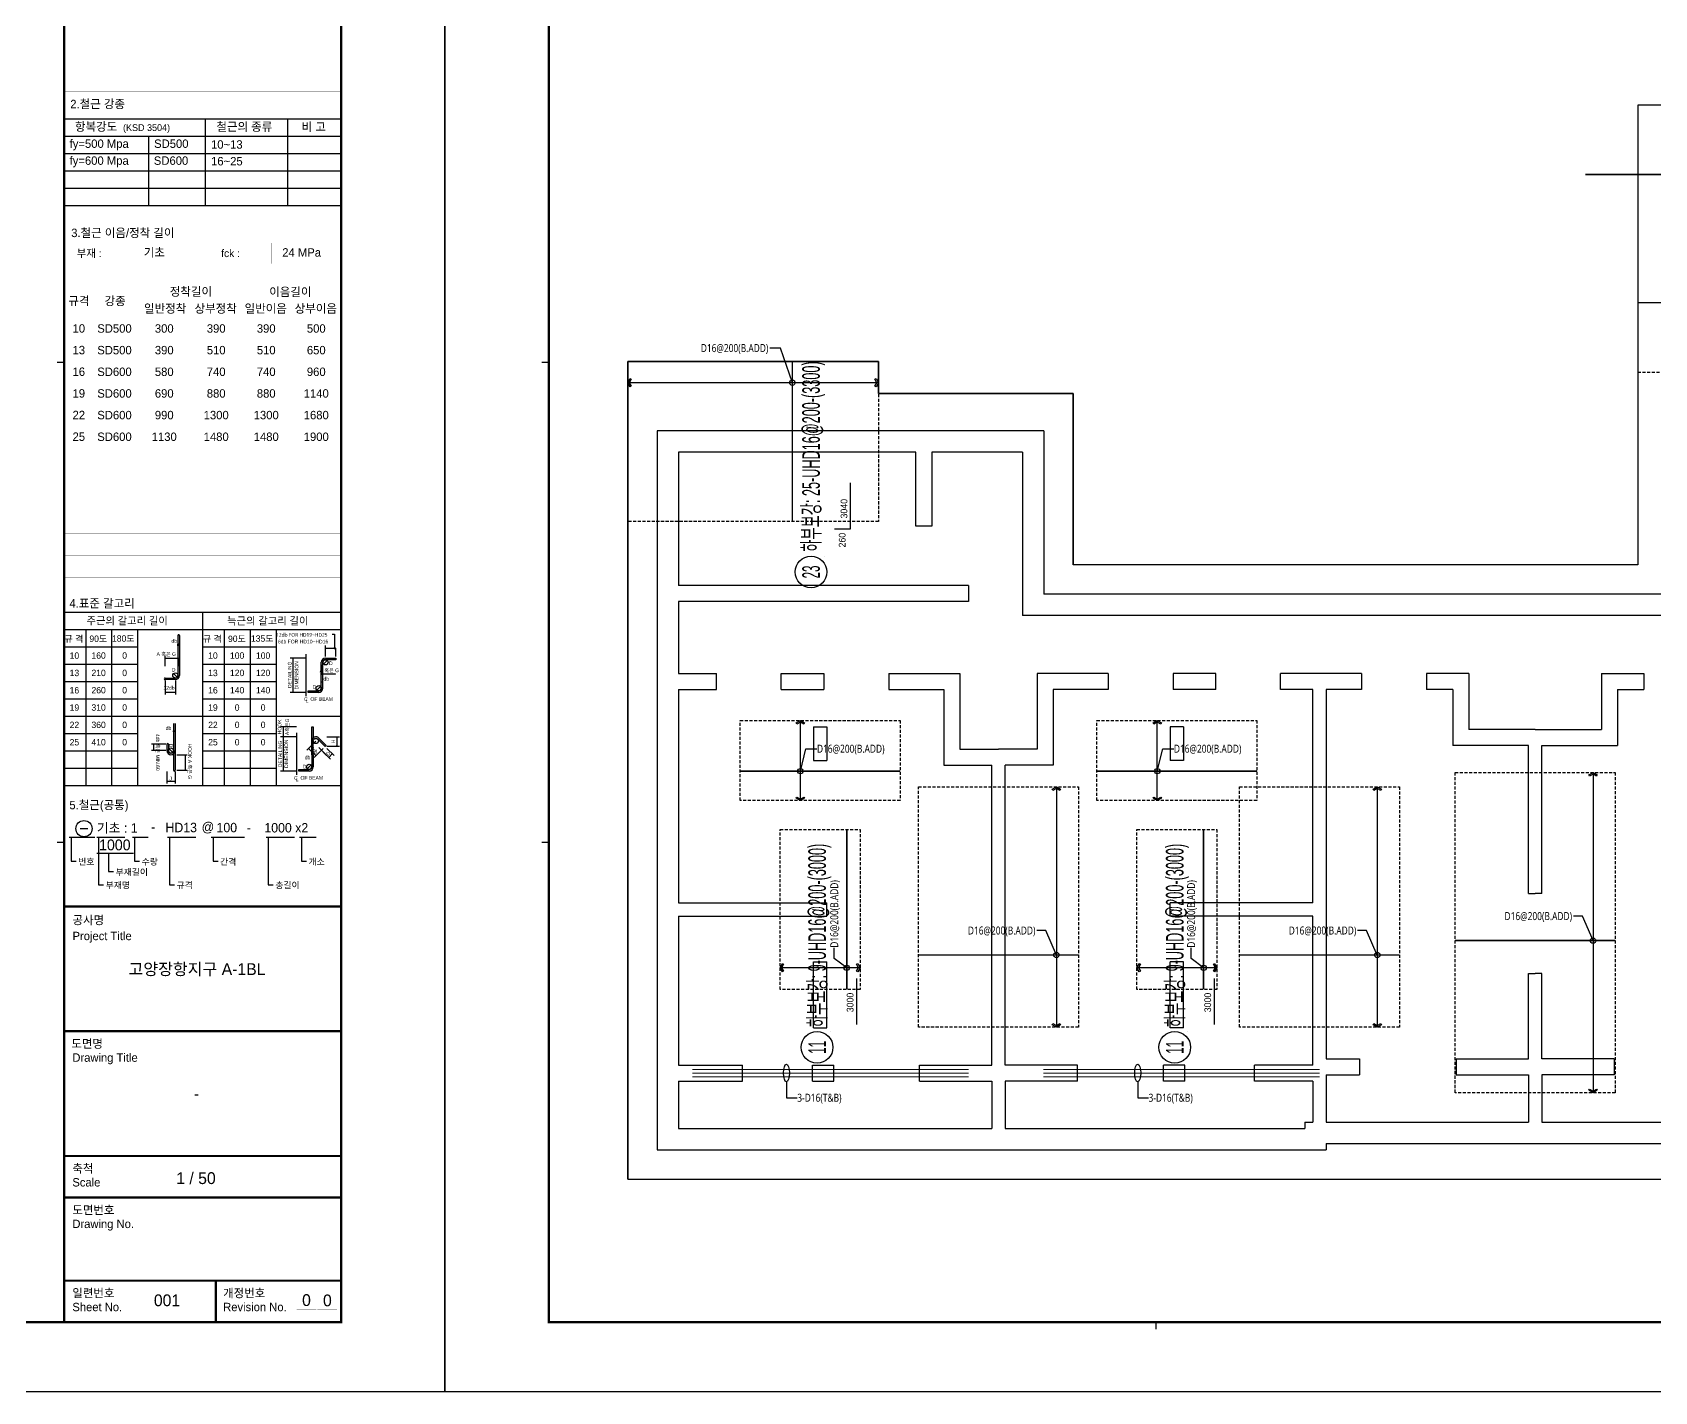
# Model space of a CAD drawing. Header units: millimetres. Extents: x 317501 to 814054, y -400799 to -14117.
# Drawn here: x 574487 to 604896, y -142411 to -116941 of the extents above; entities that cross this region are included whole.
import ezdxf
from ezdxf.enums import TextEntityAlignment as Align

# ---------------------------------------------------------------- set-up
doc = ezdxf.new("R2010")
doc.units = ezdxf.units.MM
doc.header["$LTSCALE"] = 38
for name, pattern in [('HID', [2.5, 2, -0.5]), ('HID2', [7.5, 6, -1.5]), ('XS-기초$0$HID', [2.3, 1.5, -0.8])]:
    doc.linetypes.add(name, pattern=pattern)
doc.layers.get('Defpoints').update_dxf_attribs({"color": 145})
for name, color, linetype in [('00', 7, 'Continuous'), ('BAR-B', 2, 'HID2'), ('BAR-T', 2, 'Continuous'), ('DIM', 7, 'Continuous'), ('LEADER', 7, 'Continuous'), ('RP_TAG', 7, 'Continuous'), ('T', 1, 'Continuous'), ('XS-기초$0$기초꺽임', 4, 'XS-기초$0$HID'), ('XS-기초$0$기초연단', 3, 'Continuous'), ('XS-기초$0$보강구간', 6, 'XS-기초$0$HID'), ('철근변경선', 1, 'HID')]:
    doc.layers.add(name, color=color, linetype=linetype)
doc.styles.add('ARIAL', font='malgun.ttf')
doc.styles.add('HYULL', font='Dotum.ttf')
doc.styles.add('RPWK1', font='Dotum.ttf', dxfattribs={"bigfont": 'whgtxt.shx'})
doc.styles.add('RPWK2', font='Dotum.ttf')
doc.styles.add('XRebarSheet', font='Hmkmrhd_0.ttf')
doc.styles.add('맑은고딕', font='malgun.ttf')
doc.dimstyles.new('NDIM', dxfattribs={"dimtxt": 3, "dimasz": 1.5, "dimexe": 2, "dimexo": 2, "dimgap": 1, "dimtad": 1, "dimdec": 0, "dimdsep": 46, "dimlunit": 6, "dimtxsty": 'ARIAL', "dimblk": 'DOT', "dimcen": 1, "dimclrd": 256, "dimclre": 7, "dimclrt": 3, "dimadec": 0, "dimazin": 0, "dimtfac": 1, "dimtdec": 0, "dimtix": 1, "dimtmove": 2, "dimatfit": 3, "dimldrblk": 'DOT', "dimfxl": 0, "dimtvp": 1, "dimtolj": 1, "dimlwd": -1, "dimlwe": -1, "dimarcsym": 0})

# ---------------------------------------------------------------- blocks, each defined once
blk = doc.blocks.new('_Dot')
at = {"color": 0, "linetype": 'ByBlock', "lineweight": -2}
blk.add_line((-0.5, 0), (-1, 0), dxfattribs=at)
at = {"color": 0, "linetype": 'ByBlock', "const_width": 0.5}
blk.add_lwpolyline([(-0.25, 0, 1), (0.25, 0, 1)], format="xyb", close=True, dxfattribs=at)
blk = doc.blocks.new('*D1316')
at = {"color": 7, "transparency": 16777216}
for p, q in [((80432, 20451), (80432, 20463)), ((80477, 20451), (80477, 20463))]:
    blk.add_line(p, q, dxfattribs=at)
at = {"transparency": 16777216}
blk.add_line((80433, 20461), (80475, 20461), dxfattribs=at)
at = {"layer": 'Defpoints', "color": 0, "transparency": 16777216}
for p in [(80432, 20449), (80477, 20461), (80477, 20449)]:
    blk.add_point(p, dxfattribs=at)
at = {"transparency": 16777216, "xscale": 1.5, "yscale": 1.5, "zscale": 1.5, "rotation": 180}
blk.add_blockref('_Dot', (80432, 20461), dxfattribs=at)
at = {"transparency": 16777216, "xscale": 1.5, "yscale": 1.5, "zscale": 1.5}
blk.add_blockref('_Dot', (80477, 20461), dxfattribs=at)
blk = doc.blocks.new('*D1317')
at = {"color": 7, "transparency": 16777216}
for p, q in [((76172, 19024), (76172, 19045)), ((76217, 19024), (76217, 19045))]:
    blk.add_line(p, q, dxfattribs=at)
at = {"transparency": 16777216}
blk.add_line((76215, 19043), (76174, 19043), dxfattribs=at)
at = {"layer": 'Defpoints', "color": 0, "transparency": 16777216}
for p in [(76172, 19043), (76172, 19022), (76217, 19022)]:
    blk.add_point(p, dxfattribs=at)
at = {"transparency": 16777216, "xscale": 1.5, "yscale": 1.5, "zscale": 1.5, "rotation": 180}
blk.add_blockref('_Dot', (76172, 19043), dxfattribs=at)
at = {"transparency": 16777216, "xscale": 1.5, "yscale": 1.5, "zscale": 1.5}
blk.add_blockref('_Dot', (76217, 19043), dxfattribs=at)
blk = doc.blocks.new('*D1318')
at = {"transparency": 16777216}
blk.add_line((80158, 18181), (80199, 18181), dxfattribs=at)
at = {"layer": 'Defpoints', "color": 0, "transparency": 16777216}
for p in [(80156, 18181), (80201, 18181), (80201, 18181)]:
    blk.add_point(p, dxfattribs=at)
at = {"transparency": 16777216, "xscale": 1.5, "yscale": 1.5, "zscale": 1.5, "rotation": 180}
blk.add_blockref('_Dot', (80156, 18181), dxfattribs=at)
at = {"transparency": 16777216, "xscale": 1.5, "yscale": 1.5, "zscale": 1.5}
blk.add_blockref('_Dot', (80201, 18181), dxfattribs=at)
blk = doc.blocks.new('szdhdte')
at = {"layer": 'DIM', "color": 5}
for p, q in [((-11685, 3060), (-18935, 3060)), ((-18935, 3060), (-18935, -10415)), ((-11685, 3060), (-11685, 0)), ((-14085, 2660), (-18535, 2660)), ((-18535, 2660), (-18535, 160)), ((-14085, 1270), (-14085, 2660)), ((-12085, 2660), (-13785, 2660)), ((-13785, 2660), (-13785, 1270)), ((-12085, 2660), (-12085, -400)), ((-13785, 1270), (-14085, 1270)), ((-13095, 160), (-18535, 160)), ((-13095, 160), (-13095, -140)), ((0, 0), (-11685, 0)), ((-13095, -140), (-18535, -140)), ((-18535, -140), (-18535, -1490)), ((400, -400), (-12085, -400)), ((-18535, -1490), (-17820, -1490)), ((-17820, -1790), (-17820, -1490)), ((-16610, -1790), (-16610, -1490)), ((-16610, -1490), (-15810, -1490)), ((-15810, -1490), (-15810, -1790)), ((-14590, -1490), (-14590, -1790)), ((-14590, -1490), (-13260, -1490)), ((-13260, -1490), (-13260, -2910)), ((-10480, -1490), (-11810, -1490)), ((-11810, -1490), (-11810, -2910)), ((-10480, -1490), (-10480, -1790)), ((-9260, -1490), (-9260, -1790)), ((-8460, -1490), (-9260, -1490)), ((-8460, -1790), (-8460, -1490)), ((-7250, -1790), (-7250, -1490)), ((-6495, -1490), (-7250, -1490)), ((-5730, -1490), (-6495, -1490)), ((-5730, -1490), (-5730, -1790)), ((-3720, -1490), (-4510, -1490)), ((-4510, -1490), (-4510, -1790)), ((-3720, -1490), (-3720, -2540)), ((-1230, -1490), (-440, -1490)), ((-1230, -1490), (-1230, -2540)), ((-440, -1490), (-440, -1790)), ((-18535, -1790), (-17820, -1790)), ((-18535, -1790), (-18535, -5785)), ((-16610, -1790), (-15810, -1790)), ((-14590, -1790), (-13560, -1790)), ((-13560, -1790), (-13560, -3210)), ((-10480, -1790), (-11510, -1790)), ((-11510, -1790), (-11510, -3210)), ((-8460, -1790), (-9260, -1790)), ((-6645, -1790), (-7250, -1790)), ((-6645, -5785), (-6645, -1790)), ((-6395, -1790), (-6395, -8710)), ((-5730, -1790), (-6395, -1790)), ((-4020, -1790), (-4510, -1790)), ((-4020, -1790), (-4020, -2840)), ((-930, -1790), (-440, -1790)), ((-930, -1790), (-930, -2840)), ((-16005, -2490), (-16005, -3120)), ((-16005, -2490), (-15755, -2490)), ((-15755, -2490), (-15755, -3120)), ((-9315, -2490), (-9315, -3120)), ((-9065, -2490), (-9315, -2490)), ((-9065, -2490), (-9065, -3120)), ((-2475, -2540), (-3720, -2540)), ((-2475, -2540), (-1230, -2540)), ((-13260, -2910), (-12535, -2910)), ((-11810, -2910), (-12535, -2910)), ((-2600, -2840), (-4020, -2840)), ((-2600, -5610), (-2600, -2840)), ((-2350, -5610), (-2350, -2840)), ((-2350, -2840), (-930, -2840)), ((-16005, -3120), (-15755, -3120)), ((-13560, -3210), (-12660, -3210)), ((-12660, -8830), (-12660, -3210)), ((-12410, -8830), (-12410, -3210)), ((-11510, -3210), (-12410, -3210)), ((-9065, -3120), (-9315, -3120)), ((-2600, -5610), (-2475, -5610)), ((-2350, -5610), (-2475, -5610)), ((-18535, -5785), (-15755, -5785)), ((-18535, -6035), (-15755, -6035)), ((-18535, -6035), (-18535, -8830)), ((-15755, -6035), (-15755, -5785)), ((-6645, -5785), (-9315, -5785)), ((-9315, -6035), (-9315, -5785)), ((-6645, -6035), (-9315, -6035)), ((-6645, -8830), (-6645, -6035)), ((-16005, -8130), (-16005, -6895)), ((-16005, -6895), (-15755, -6895)), ((-15755, -8130), (-15755, -6895)), ((-9315, -8130), (-9315, -6895)), ((-9065, -6895), (-9315, -6895)), ((-9065, -8130), (-9065, -6895)), ((-2600, -8710), (-2600, -7110)), ((-2600, -7110), (-2475, -7110)), ((-2350, -7110), (-2475, -7110)), ((-2350, -8710), (-2350, -7110)), ((-16005, -8130), (-15755, -8130)), ((-9065, -8130), (-9315, -8130)), ((-6395, -8710), (-5765, -8710)), ((-5765, -8710), (-5765, -9010)), ((-3955, -8710), (-2600, -8710)), ((-3955, -8710), (-3955, -9010)), ((-995, -8710), (-2350, -8710)), ((-995, -8710), (-995, -9010)), ((-18535, -8830), (-17335, -8830)), ((-17335, -9130), (-17335, -8830)), ((-16025, -8830), (-15625, -8830)), ((-16025, -9130), (-16025, -8830)), ((-15625, -9130), (-15625, -8830)), ((-14015, -8830), (-12660, -8830)), ((-14015, -9130), (-14015, -8830)), ((-11055, -8830), (-12410, -8830)), ((-11055, -9130), (-11055, -8830)), ((-9045, -8830), (-9445, -8830)), ((-9445, -9130), (-9445, -8830)), ((-9045, -9130), (-9045, -8830)), ((-7735, -9130), (-7735, -8830)), ((-6645, -8830), (-7735, -8830)), ((-6395, -9010), (-6395, -9895)), ((-6395, -9010), (-5765, -9010)), ((-3955, -9010), (-2600, -9010)), ((-2600, -9010), (-2600, -9895)), ((-995, -9010), (-2350, -9010)), ((-2350, -9010), (-2350, -9895)), ((-18535, -9130), (-17335, -9130)), ((-18535, -9130), (-18535, -10015)), ((-16025, -9130), (-15625, -9130)), ((-14015, -9130), (-12660, -9130)), ((-12660, -9130), (-12660, -10015)), ((-11055, -9130), (-12410, -9130)), ((-12410, -9130), (-12410, -10015)), ((-9045, -9130), (-9445, -9130)), ((-6645, -9130), (-7735, -9130)), ((-6645, -9130), (-6645, -9895)), ((-18535, -10015), (-12660, -10015)), ((-12410, -10015), (-6795, -10015)), ((-6795, -9895), (-6795, -10015)), ((-6795, -9895), (-6645, -9895)), ((-6395, -9895), (-2600, -9895)), ((-2350, -9895), (1420, -9895)), ((-6395, -10295), (-6395, -10415)), ((-6395, -10295), (5225, -10295)), ((-18935, -10415), (-6395, -10415))]:
    blk.add_line(p, q, dxfattribs=at)
at = {"layer": 'XS-기초$0$기초꺽임', "color": 8}
blk.add_lwpolyline([(3800, 9160), (-550, 9160), (-550, 7860), (9900, 7860), (9900, 2960), (7600, 2960), (7600, 5460), (-550, 5460), (-550, 4160), (1300, 4160), (1300, 3760), (2800, 3760), (2800, 4160), (6300, 4160), (6300, 1310), (11200, 1310), (11200, 7285), (11980, 7285), (11980, 10285), (10480, 10285), (10480, 9510), (5700, 9510), (5700, 9760), (3800, 9760)], close=True, dxfattribs=at)
at = {"layer": 'XS-기초$0$기초연단'}
for p, q in [((-550, 9160), (-550, 550)), ((3800, 9160), (-550, 9160)), ((-19485, -10965), (-19485, 4360)), ((-19485, 4360), (-14785, 4360)), ((-14785, 4360), (-14785, 3760)), ((-14785, 3760), (-11135, 3760)), ((-11135, 3760), (-11135, 550)), ((-550, 550), (-11135, 550)), ((-19485, -10965), (4725, -10965))]:
    blk.add_line(p, q, dxfattribs=at)
blk.add_lwpolyline([(4150, 20302), (4150, 17985), (3800, 17985), (3800, 9160), (-550, 9160), (-550, 7860), (9900, 7860), (9900, 2960), (7600, 2960), (7600, 5460), (-550, 5460), (-550, 550), (-11135, 550), (-11135, 3760), (-14785, 3760), (-14785, 4360), (-19485, 4360), (-19485, -10965), (4725, -10965)], dxfattribs=at)
at = {"layer": '철근변경선', "ltscale": 2, "const_width": 30}
blk.add_lwpolyline([(9900, -12612), (9900, 7860), (-1534, 7860)], dxfattribs=at)
blk = doc.blocks.new('*U1103', base_point=(589082.7049, -126754.251))
at = {"layer": 'RP_TAG', "color": 0, "linetype": 'Continuous', "ltscale": 100}
blk.add_circle((589082.705988, -127051.251), 297, dxfattribs=at)
at = {"layer": 'RP_TAG', "color": 0, "linetype": 'Continuous', "ltscale": 100, "style": 'RPWK1', "width": 0.55}
blk.add_text('하부보강: 25-UHD16@200-(3300)', height=330, rotation=90.0002104601, dxfattribs=at).set_placement((589082.70457, -126671.751), align=Align.MIDDLE_LEFT)
at = {"layer": 'RP_TAG', "color": 0, "linetype": 'Continuous', "ltscale": 100, "style": 'RPWK1', "oblique": 359.9999999961, "width": 0.5}
blk.add_text('23', height=330, rotation=90.0002104552, dxfattribs=at).set_placement((589082.705988, -127051.251), align=Align.MIDDLE_CENTER)
blk = doc.blocks.new('*U1126', base_point=(595900.848, -135662.8684))
at = {"layer": 'RP_TAG', "color": 0, "linetype": 'Continuous', "ltscale": 100}
blk.add_circle((595900.849088, -135959.8684), 297, dxfattribs=at)
at = {"layer": 'RP_TAG', "color": 0, "linetype": 'Continuous', "ltscale": 100, "style": 'RPWK1', "width": 0.55}
blk.add_text('하부보강: 9-UHD16@200-(3000)', height=330, rotation=90.0002104601, dxfattribs=at).set_placement((595900.84767, -135580.3684), align=Align.MIDDLE_LEFT)
at = {"layer": 'RP_TAG', "color": 0, "linetype": 'Continuous', "ltscale": 100, "style": 'RPWK1', "oblique": 359.9999999827, "width": 0.5}
blk.add_text('11', height=330, rotation=90.0002104419, dxfattribs=at).set_placement((595900.849088, -135959.8684), align=Align.MIDDLE_CENTER)
blk = doc.blocks.new('*U1127', base_point=(589196.7116, -135662.8684))
at = {"layer": 'RP_TAG', "color": 0, "linetype": 'Continuous', "ltscale": 100}
blk.add_circle((589196.712688, -135959.8684), 297, dxfattribs=at)
at = {"layer": 'RP_TAG', "color": 0, "linetype": 'Continuous', "ltscale": 100, "style": 'RPWK1', "width": 0.55}
blk.add_text('하부보강: 9-UHD16@200-(3000)', height=330, rotation=90.0002104601, dxfattribs=at).set_placement((589196.71127, -135580.3684), align=Align.MIDDLE_LEFT)
at = {"layer": 'RP_TAG', "color": 0, "linetype": 'Continuous', "ltscale": 100, "style": 'RPWK1', "oblique": 359.9999999827, "width": 0.5}
blk.add_text('11', height=330, rotation=90.0002104419, dxfattribs=at).set_placement((589196.712688, -135959.8684), align=Align.MIDDLE_CENTER)
blk = doc.blocks.new('dhs_sheet2e')
h = blk.add_hatch(color=256)
edge = h.paths.add_edge_path()
edge.add_line((76299, 21797), (76299, 20646.2))
edge.add_arc((76224.2, 20646.2), 74.7, -90, 0, ccw=False)
edge.add_line((76224.2, 20571.5), (75925.3, 20571.5))
edge.add_arc((75925.3, 20549.1), 22.4, 90, 270)
edge.add_line((75925.3, 20526.7), (76224.2, 20526.7))
edge.add_arc((76224.2, 20646.2), 119.6, 270, 360)
edge.add_line((76343.8, 20646.2), (76343.8, 21797))
edge.add_arc((76321.4, 21797), 22.4, 0, 180)
blk.add_hatch(color=256).paths.add_polyline_path([(80850.3, 21144.3), (80551.4, 21144.3, 0.4142136), (80431.9, 21024.7), (80431.9, 20621.2), (80431.9, 20277.5, -0.4142136), (80357.1, 20202.7), (80058.2, 20202.7), (80058.2, 20157.9), (80357.1, 20157.9, 0.4142136), (80476.7, 20277.5), (80476.7, 20621.2), (80476.7, 21024.7, -0.4142136), (80551.4, 21099.4), (80850.3, 21099.4)])
h = blk.add_hatch(color=256)
h.paths.add_polyline_path([(76216.8, 18481.2, -0.2277351), (76172, 18387.9), (76172, 17913.3, 1), (76216.8, 17913.3)])
h.paths.add_polyline_path([(76216.8, 19258.4, 1), (76172, 19258.4), (76172, 18481.2, -0.1833618), (76153.2, 18431.7, -0.6790836), (76150.1, 18423.9, -0.2067221), (76146.9, 18425.3, -0.6466922), (76022.6, 18481.2), (76022.6, 18660.6, 1), (75977.7, 18660.6), (75977.7, 18481.2, 1), (76216.8, 18481.2)])
h.paths.add_polyline_path([(76153.2, 18431.7, -0.0300135), (76146.9, 18425.3, 0.2067221), (76150.1, 18423.9, 0.6790836)], flags=17)
h = blk.add_hatch(color=256)
h.paths.add_polyline_path([(80200.9, 19160.1), (80156.1, 19160.1), (80156.1, 18756.6, -0.2277351), (80200.9, 18850)])
h.paths.add_polyline_path([(80156.1, 18756.6), (80156.1, 18353.1), (80156.1, 18009.4, -0.4142136), (80081.4, 17934.7), (79782.5, 17934.7), (79782.5, 17889.8), (80081.4, 17889.8, 0.4142136), (80200.9, 18009.4), (80200.9, 18353.1), (80200.9, 18756.6, -0.6681786), (80328.5, 18809.5), (80539.9, 18598.1), (80571.6, 18629.8), (80360.2, 18841.2, 0.6681786)])
at = {"color": 7}
for p, q in [((73013.1, 36694), (81003.6, 36694)), ((77085.8, 36694), (77085.8, 34197)), ((79453.7, 36694), (79453.7, 34197)), ((73013.1, 36194.6), (81003.6, 36194.6)), ((75452.6, 36194.6), (75452.6, 34197)), ((73013.1, 35695.2), (81003.6, 35695.2)), ((73013.1, 35195.8), (81003.6, 35195.8)), ((73013.1, 34696.4), (81003.6, 34696.4)), ((73013.1, 34197), (81003.6, 34197)), ((2996.4, 29664.7), (2796.7, 29664.7)), ((73013.1, 29664.7), (72813.3, 29664.7)), ((76343.8, 20916), (76343.8, 21141.7)), ((79996, 21144.3), (79533, 21144.3)), ((80551.4, 21191.6), (80551.4, 21507.4)), ((80850.3, 21191.6), (80850.3, 21435)), ((80431.9, 20947.5), (80431.9, 20685.3)), ((79996, 20157.9), (79533, 20157.9)), ((79720.2, 19160.1), (79257.5, 19160.1)), ((79720.2, 18876.2), (79257.5, 18876.2)), ((79720.2, 18876.2), (79257.5, 18876.2)), ((80273.9, 18754.9), (80011.4, 18492.3)), ((80591.1, 18876.2), (80958.3, 18876.2)), ((75953.1, 18660.6), (75532.2, 18660.6)), ((75953.1, 18481.2), (75532.2, 18481.2)), ((76270.6, 18361.7), (76562.3, 18361.7)), ((80485.3, 18543.5), (80222.7, 18281)), ((80488.8, 18437.8), (80698.5, 18228.1)), ((80591.1, 18607.2), (80958.3, 18607.2)), ((80594.5, 18543.5), (80804.2, 18333.8)), ((75977.7, 17876.9), (75977.7, 17530.5)), ((76216.8, 17876.9), (76216.8, 17530.5)), ((76270.6, 17913.3), (76562.3, 17913.3)), ((79720.2, 17885.5), (79257.5, 17885.5)), ((73477.6, 16230.5), (73697, 16230.5)), ((2996.4, 15831.2), (2796.7, 15831.2)), ((73013.1, 15831.2), (72813.3, 15831.2)), ((20500.6, 1997.6), (20500.6, 1797.9))]:
    blk.add_line(p, q, dxfattribs=at)
at = {"color": 7, "ltscale": 2}
for p, q in [((73013.1, 22471.6), (81003.6, 22471.6)), ((77008.3, 22471.6), (77008.3, 17477.6)), ((73013.1, 21972.2), (81003.6, 21972.2)), ((73637.3, 21972.2), (73637.3, 17477.6)), ((74386.4, 21972.2), (74386.4, 17477.6)), ((75135.6, 21972.2), (75135.6, 17477.6)), ((77632.6, 21972.2), (77632.6, 17477.6)), ((78381.7, 21972.2), (78381.7, 17477.6)), ((79130.8, 21972.2), (79130.8, 17477.6)), ((73013.1, 21472.8), (75135.6, 21472.8)), ((77008.3, 21472.8), (79130.8, 21472.8)), ((75135.6, 19475.2), (77008.3, 19475.2)), ((79130.8, 19475.2), (81003.6, 19475.2)), ((73013.1, 17477.6), (81003.6, 17477.6))]:
    blk.add_line(p, q, dxfattribs=at)
for p, q in [((76299, 21797), (76299, 20646.2)), ((76343.8, 21797), (76343.8, 20646.2)), ((80742.8, 21835.3), (80817.5, 21835.3)), ((80817.5, 21835.3), (80817.5, 21432.5)), ((79607.9, 21142.4), (79607.9, 20159.8)), ((80498.6, 20971.9), (80604.3, 21077.5)), ((80551.4, 21144.3), (80850.3, 21144.3)), ((80850.3, 21099.4), (80551.4, 21099.4)), ((80553.3, 21432.5), (80848.4, 21432.5)), ((80850.3, 21144.3), (80850.3, 21099.4)), ((76277.1, 20593.4), (76171.4, 20699.1)), ((80431.9, 20277.5), (80431.9, 21024.7)), ((80835.3, 20687.8), (80431.9, 20687.8)), ((80476.7, 20277.5), (80476.7, 21024.7)), ((75925.3, 20571.5), (76224.2, 20571.5)), ((76224.2, 20526.7), (75925.3, 20526.7)), ((80058.2, 20202.7), (80357.1, 20202.7)), ((80058.2, 20157.9), (80058.2, 20202.7)), ((80357.1, 20157.9), (80058.2, 20157.9)), ((80304.3, 20224.6), (80410, 20330.3)), ((76172, 19258.4), (76172, 18481.2)), ((76216.8, 19258.4), (76216.8, 18481.2)), ((79332.2, 19158.3), (79332.2, 18878.1)), ((79332.2, 18874.3), (79332.2, 17887.4)), ((80156.1, 18353.1), (80156.1, 18756.6)), ((80200.9, 18353.1), (80200.9, 18756.6)), ((80328.5, 18809.5), (80539.9, 18598.1)), ((80360.2, 18841.2), (80571.6, 18629.8)), ((80883.4, 18874.3), (80883.4, 18609.1)), ((75592.1, 18659.1), (75592.1, 18482.7)), ((75977.7, 18660.6), (75977.7, 18481.2)), ((76022.6, 18660.6), (76022.6, 18481.2)), ((76150.1, 18428.4), (76044.4, 18534.1)), ((76502.4, 18360.2), (76502.4, 17914.8)), ((80065.6, 18544), (80274.3, 18335.3)), ((80156.1, 18353.1), (80156.1, 18009.4)), ((80200.9, 18353.1), (80200.9, 18009.4)), ((80357.7, 18568.9), (80698.5, 18228.1)), ((80539.9, 18598.1), (80571.6, 18629.8)), ((80749.9, 18385.4), (80646.9, 18282.4)), ((79782.5, 17889.8), (79782.5, 17934.7)), ((79782.5, 17934.7), (80081.4, 17934.7)), ((80081.4, 17889.8), (79782.5, 17889.8)), ((80028.6, 17956.6), (80134.2, 18062.2)), ((76215.3, 17590.4), (75979.2, 17590.4))]:
    blk.add_line(p, q)
at = {"color": 1}
for p, q in [((76299, 21501), (76299, 21548.4)), ((76342.3, 21546.4), (76300.5, 21546.4)), ((76343.8, 21501), (76343.8, 21548.4)), ((75925.3, 20916), (75925.3, 21199.6)), ((75926.8, 21139.7), (76342.3, 21139.7)), ((75925.3, 20500.1), (75925.3, 20098.9)), ((76222.7, 20158.9), (75926.8, 20158.9)), ((76224.2, 20500.1), (76224.2, 20098.9))]:
    blk.add_line(p, q, dxfattribs=at)
at = {"linetype": 'Continuous'}
for p, q in [((79998.5, 20053.3), (79998.5, 21263.8)), ((79722.7, 17785.2), (79722.7, 18995.8))]:
    blk.add_line(p, q, dxfattribs=at)
at = {"color": 4}
for p, q in [((80156.1, 19160.1), (80200.9, 19160.1)), ((80156.1, 18756.6), (80156.1, 19160.1)), ((80200.9, 19160.1), (80200.9, 18850)), ((76172, 18387.9), (76172, 17913.3)), ((76216.8, 18481.2), (76216.8, 17913.3))]:
    blk.add_line(p, q, dxfattribs=at)
at = {"color": 1, "ltscale": 2}
for p, q in [((73160.8, 15979.6), (73897.2, 15979.6)), ((73217.3, 15979.6), (73217.3, 15288.3)), ((73955, 15979.6), (74769.1, 15979.6)), ((74011.5, 15979.6), (74011.5, 14611.4)), ((74992, 15979.6), (75438.1, 15979.6)), ((75048.5, 15979.6), (75048.5, 15288.3)), ((75998.4, 15979.6), (76812.5, 15979.6)), ((76054.9, 15979.6), (76054.9, 14611.4)), ((77253.2, 15979.6), (78222.3, 15979.6)), ((77309.7, 15979.6), (77309.7, 15288.3)), ((78846.9, 15979.6), (79661, 15979.6)), ((78903.4, 15979.6), (78903.4, 14611.4)), ((79804.8, 15979.6), (80281.2, 15979.6)), ((79861.3, 15979.6), (79861.3, 15288.3)), ((73955, 15525.5), (75020.4, 15525.5)), ((74296, 15525.5), (74296, 14991.1)), ((73217.3, 15288.3), (73361.3, 15288.3)), ((74296, 14991.1), (74440, 14991.1)), ((75048.5, 15288.3), (75192.5, 15288.3)), ((77309.7, 15288.3), (77453.7, 15288.3)), ((79861.3, 15288.3), (80005.3, 15288.3)), ((74011.5, 14611.4), (74155.5, 14611.4)), ((76054.9, 14611.4), (76198.9, 14611.4)), ((78903.4, 14611.4), (79047.4, 14611.4))]:
    blk.add_line(p, q, dxfattribs=at)
at = {"color": 30}
for p, q in [((73013.1, 6791.9), (81003.6, 6791.9)), ((73013.1, 5593.3), (81003.6, 5593.3)), ((73013.1, 3196.2), (81003.6, 3196.2))]:
    blk.add_line(p, q, dxfattribs=at)
at = {"color": 7}
blk.add_lwpolyline([(84000, 0), (84000, 59329.4), (0, 59329.4), (0, 0)], close=True, dxfattribs=at)
at = {"color": 30, "const_width": 64.9}
blk.add_lwpolyline([(81003.6, 57331.7), (2996.4, 57331.7), (2996.4, 1997.6), (81003.6, 1997.6)], close=True, dxfattribs=at)
at = {"color": 30}
for points, const_width in [([(73013.1, 1997.6), (73013.1, 57331.7)], 64.9), ([(73013.1, 37482.7), (81003.6, 37482.7)], 1.25), ([(73013.1, 13983.4), (81003.6, 13983.4)], 64.9), ([(73013.1, 10387.6), (81003.6, 10387.6)], 64.9), ([(73013.1, 6791.9), (81003.6, 6791.9)], 64.9), ([(73013.1, 5593.3), (81003.6, 5593.3)], 64.9), ([(73013.1, 3196.2), (81003.6, 3196.2)], 64.9), ([(77390.2, 1997.6), (77390.2, 3196.2)], 64.9)]:
    blk.add_lwpolyline(points, dxfattribs=dict(at, const_width=const_width))
at = {"ltscale": 2, "const_width": 1.25}
for points in [[(73013.1, 36694), (73013.1, 34197)], [(81003.6, 36694), (81003.6, 34197)], [(73013.1, 33114.4), (73013.1, 32518)], [(81003.6, 32518), (81003.6, 33114.4)], [(73013.1, 31595.4), (73013.1, 23480)], [(81003.6, 23480), (81003.6, 31595.4)]]:
    blk.add_lwpolyline(points, dxfattribs=at)
at = {"color": 7, "const_width": 1.25}
for points in [[(73013.1, 33114.4), (81003.6, 33114.4)], [(75010.7, 32518), (75010.7, 33114.4)], [(77008.3, 33114.4), (77008.3, 32518)], [(79005.9, 32518), (79005.9, 33114.4)], [(73013.1, 32518), (81003.6, 32518)], [(73013.1, 31920), (81003.6, 31920)], [(73839.2, 31920), (73839.2, 23480)], [(75231.7, 31920), (75231.7, 23480)], [(78117.6, 31920), (78117.6, 23480)], [(75231.7, 31445.6), (81003.6, 31445.6)], [(76674.7, 31445.6), (76674.7, 23480)], [(79560.6, 31445.6), (79560.6, 23480)], [(73013.1, 30971.1), (81003.6, 30971.1)], [(73013.1, 30346.9), (81003.6, 30346.9)], [(73013.1, 29722.6), (81003.6, 29722.6)], [(73013.1, 29098.3), (81003.6, 29098.3)], [(73013.1, 28474.1), (81003.6, 28474.1)], [(73013.1, 27849.8), (81003.6, 27849.8)], [(73013.1, 27225.6), (81003.6, 27225.6)], [(73013.1, 26601.3), (81003.6, 26601.3)], [(73013.1, 25977.1), (81003.6, 25977.1)], [(73013.1, 25352.8), (81003.6, 25352.8)], [(73013.1, 24728.5), (81003.6, 24728.5)], [(73013.1, 24104.3), (81003.6, 24104.3)], [(73013.1, 23480), (81003.6, 23480)]]:
    blk.add_lwpolyline(points, dxfattribs=at)
at = {"color": 7, "ltscale": 2, "const_width": 1.25}
blk.add_lwpolyline([(77008.3, 32518), (77008.3, 33114.4)], dxfattribs=at)
at = {"color": 1, "ltscale": 2, "const_width": 1.87}
for points in [[(79725.1, 2916.8), (79725.1, 2355), (80286.9, 2355), (80286.9, 2916.8), (79725.1, 2916.8)], [(80321.3, 2916.8), (80321.3, 2355), (80883.1, 2355), (80883.1, 2916.8), (80321.3, 2916.8)]]:
    blk.add_lwpolyline(points, dxfattribs=at)
for centre, radius in [((80551.4, 21024.7), 74.7), ((80604.3, 21077.5), 4.48), ((80817.5, 21432.5), 22.4), ((80817.5, 21432.5), 11.2), ((76171.4, 20699.1), 4.48), ((76277.1, 20593.4), 4.48), ((80498.6, 20971.9), 4.48), ((80357.1, 20277.5), 74.7), ((80304.3, 20224.6), 4.48), ((80410, 20330.3), 4.48), ((80275.7, 18756.6), 74.7), ((76044.4, 18534.1), 4.48), ((76150.1, 18428.4), 4.48), ((80081.4, 18009.4), 74.7), ((80028.6, 17956.6), 4.48), ((80134.2, 18062.2), 4.48)]:
    blk.add_circle(centre, radius)
at = {"color": 4}
for centre in [(76224.2, 20646.2), (76097.3, 18481.2)]:
    blk.add_circle(centre, 74.7, dxfattribs=at)
at = {"color": 7, "linetype": 'Continuous'}
blk.add_circle((73588.4, 16228.7), 234.1, dxfattribs=at).dxf.unprotected_set("ltscale", 0)
for centre, radius, start, end in [((76321.4, 21797), 22.4, 0, 180), ((80551.4, 21024.7), 119.6, 90, 180), ((80551.4, 21024.7), 74.7, 90, 180), ((76224.2, 20646.2), 119.6, 270, 0), ((76224.2, 20646.2), 74.7, 270, 0), ((75925.3, 20549.1), 22.4, 90, 270), ((80357.1, 20277.5), 74.7, 270, 0), ((80357.1, 20277.5), 119.6, 270, 0), ((80275.7, 18756.6), 119.6, 45, 180), ((76000.1, 18660.6), 22.4, 0, 180), ((76097.3, 18481.2), 119.6, 180, 0), ((76097.3, 18481.2), 74.7, 180, 0), ((80081.4, 18009.4), 119.6, 270, 0), ((80081.4, 18009.4), 74.7, 270, 0)]:
    blk.add_arc(centre, radius, start, end)
at = {"color": 4}
blk.add_arc((76194.4, 17913.3), 22.4, 180, 0, dxfattribs=at)
at = {"color": 1, "rotation": 180}
for p, xscale, yscale, zscale in [((76299, 21546.4), 1.5, 1.5, 1.5), ((75925.3, 21139.7), 11.98573127229489, 11.98573127229489, 11.98573127229489), ((75925.3, 20158.9), 11.98573127229489, 11.98573127229489, 11.98573127229489)]:
    blk.add_blockref('_Dot', p, dxfattribs=dict(at, xscale=xscale, yscale=yscale, zscale=zscale))
at = {"color": 1}
for p, xscale, yscale, zscale in [((76343.8, 21546.4), 1.5, 1.5, 1.5), ((76343.8, 21139.7), 1.498216409036861, 1.498216409036861, 1.498216409036861), ((76224.2, 20158.9), 11.98573127229489, 11.98573127229489, 11.98573127229489)]:
    blk.add_blockref('_Dot', p, dxfattribs=dict(at, xscale=xscale, yscale=yscale, zscale=zscale))
for p, xscale, yscale, zscale, rotation in [((79607.9, 21144.3), 14.98216409036861, 14.98216409036861, 14.98216409036861, 90), ((80551.4, 21432.5), 14.98216409036861, 14.98216409036861, 14.98216409036861, 180), ((80431.9, 20687.8), 14.98216409036861, 14.98216409036861, 14.98216409036861, 180), ((79607.9, 20157.9), 14.98216409036861, 14.98216409036861, 14.98216409036861, 270), ((79332.2, 19160.1), 14.98216409036861, 14.98216409036861, 14.98216409036861, 90), ((79332.2, 18876.2), 14.98216409036861, 14.98216409036861, 14.98216409036861, 90), ((79332.2, 18876.2), 1.872770511296076, 1.872770511296076, 1.872770511296076, 270), ((80883.4, 18876.2), 14.98216409036861, 14.98216409036861, 14.98216409036861, 90), ((75592.1, 18660.6), 11.98573127229489, 11.98573127229489, 11.98573127229489, 90), ((75592.1, 18481.2), 11.98573127229489, 11.98573127229489, 11.98573127229489, 270), ((76502.4, 18361.7), 11.98573127229489, 11.98573127229489, 11.98573127229489, 90), ((80064, 18545), 14.98216409036861, 14.98216409036861, 14.98216409036861, 135.0000000000825), ((80275.7, 18333.9), 14.98216409036861, 14.98216409036861, 14.98216409036861, 315.0000000000825), ((80645.5, 18281.1), 14.98216409036861, 14.98216409036861, 14.98216409036861, 225.0000000002524), ((80751.2, 18386.8), 14.98216409036861, 14.98216409036861, 14.98216409036861, 45.00000000025245), ((80883.4, 18607.2), 14.98216409036861, 14.98216409036861, 14.98216409036861, 270), ((76502.4, 17913.3), 11.98573127229489, 11.98573127229489, 11.98573127229489, 270), ((79332.2, 17885.5), 14.98216409036861, 14.98216409036861, 14.98216409036861, 270), ((75977.7, 17590.4), 11.98573127229489, 11.98573127229489, 11.98573127229489, 180)]:
    blk.add_blockref('_Dot', p, dxfattribs=dict(xscale=xscale, yscale=yscale, zscale=zscale, rotation=rotation))
for p, xscale, yscale, zscale in [((80850.3, 21432.5), 1.872770511296076, 1.872770511296076, 1.872770511296076), ((80850.3, 20687.8), 14.98216409036861, 14.98216409036861, 14.98216409036861), ((76216.8, 17590.4), 11.98573127229489, 11.98573127229489, 11.98573127229489)]:
    blk.add_blockref('_Dot', p, dxfattribs=dict(xscale=xscale, yscale=yscale, zscale=zscale))
at = {"color": 7, "style": 'XRebarSheet'}
for s, height, p in [('2.철근 강종', 242.71, (73193, 37000.1)), ('3.철근 이음/정착 길이', 242.711, (73219.2, 33284.8)), ('4.표준 갈고리', 242.71, (73168.2, 22602.8)), ('5.철근(공통)', 242.71, (73167, 16788))]:
    blk.add_text(s, height=height, dxfattribs=at).set_placement(p)
at = {"color": 3}
for s, height, style, p in [('항복강도', 242.71, 'XRebarSheet', (73329, 36346.4)), ('(KSD 3504)', 194.17, 'XRebarSheet', (74714.3, 36344.3)), ('철근의 종류', 242.71, 'XRebarSheet', (77406.6, 36345.3)), ('비 고', 242.71, 'XRebarSheet', (79864.2, 36338.4)), ('부재 :', 220, 'XRebarSheet', (73378.9, 32707.9)), ('fck :', 220, 'XRebarSheet', (77546.2, 32707.9)), ('규격', 242.71, 'XRebarSheet', (73138.4, 31320.7)), ('강종', 242.71, 'XRebarSheet', (74182, 31320.7)), ('주근의 갈고리 길이', 217.47, 'XRebarSheet', (73661.6, 22115.7)), ('늑근의 갈고리 길이', 217.47, 'XRebarSheet', (77716.4, 22111.4)), ('규 격', 184.85, 'XRebarSheet', (73024.7, 21609.3)), ('90도', 184.85, 'XRebarSheet', (73743.9, 21612.7)), ('180도', 184.85, 'XRebarSheet', (74396.5, 21618.3)), ('규 격', 184.85, 'XRebarSheet', (77015.8, 21609.3)), ('90도', 184.85, 'XRebarSheet', (77741.9, 21610.8)), ('135도', 184.85, 'XRebarSheet', (78402.8, 21618.5)), ('기초 : 1', 271.84, 'HYULL', (73958.2, 16112.5)), ('HD13', 271.84, 'HYULL', (75937.6, 16126.4)), ('@', 271.8, 'HYULL', (76981.9, 16143.6)), ('100', 271.84, 'HYULL', (77410.5, 16124.9)), ('1000 x2', 271.84, 'HYULL', (78789.8, 16118.6)), ('-', 271.8, 'HYULL', (75524.6, 16143.6)), ('-', 271.8, 'HYULL', (78283.3, 16120.3)), ('번호', 181.22, 'XRebarSheet', (73421.4, 15184.8)), ('부재길이', 181.22, 'XRebarSheet', (74500.1, 14887.6)), ('수량', 181.22, 'XRebarSheet', (75252.6, 15184.8)), ('간격', 181.22, 'XRebarSheet', (77513.8, 15184.8)), ('개소', 181.22, 'XRebarSheet', (80065.4, 15184.8)), ('부재명', 181.22, 'XRebarSheet', (74215.6, 14507.8)), ('규격', 181.22, 'XRebarSheet', (76259, 14507.8)), ('총길이', 181.22, 'XRebarSheet', (79107.5, 14507.8))]:
    blk.add_text(s, height=height, dxfattribs=dict(at, style=style)).set_placement(p)
for s, height, style, p in [('db', 104.88, 'HYULL', (76110.6, 21591.3)), ('12db FOR HD19~HD25', 104.875, 'ARIAL', (79128.8, 21763.4)), ('6db FOR HD10~HD16', 104.875, 'HYULL', (79181.1, 21570.1)), ('A 혹은 G', 104.88, 'HYULL', (75682.6, 21210.1)), ('D', 104.9, 'HYULL', (76121.8, 20758.8)), ('A 혹은 G', 104.88, 'HYULL', (80384, 20740.7)), ('db', 104.88, 'HYULL', (80494.6, 20497.1)), ('D', 104.9, 'HYULL', (80656, 20944.7)), ('12db', 104.88, 'HYULL', (75877.3, 20236.3)), ('D', 104.9, 'HYULL', (80177.8, 20262.8)), ('C  OF BEAM', 104.88, 'HYULL', (79933.3, 19912.7)), ('L', 104.9, 'HYULL', (79978.2, 19870.3)), ('db', 104.88, 'HYULL', (75947.2, 19073.7)), ('db', 104.88, 'HYULL', (79955.9, 18229.1)), ('D', 104.9, 'HYULL', (79902.1, 17964.6)), ('J', 104.9, 'HYULL', (76052.4, 17620.3)), ('C  OF BEAM', 104.88, 'HYULL', (79646.6, 17640.3)), ('L', 104.9, 'HYULL', (79691.4, 17597.9))]:
    blk.add_text(s, height=height, dxfattribs=dict(style=style)).set_placement(p)
at = {"style": 'HYULL'}
for s, height, rotation, p in [('DETAILING', 104.88, 90, (79572.8, 20283)), ('DIMENSION', 104.88, 90, (79773.2, 20238.9)), ('HOOK', 104.88, 90, (79280.6, 18949.8)), ('A혹은G', 104.88, 90, (79503.2, 18925.5)), ('4db 혹은 MIN.60', 104.875, 270, (75662.8, 18959.9)), ('DETAILING', 104.88, 90, (79297.1, 18001.8)), ('DIMENSION', 104.88, 90, (79475.3, 17979.8)), ('H', 104.9, 90, (80828.6, 18696.9)), ('D', 104.9, 270, (76045.4, 18676.8)), ('HOOK A 혹은 G', 104.875, 270, (76588.8, 18683))]:
    blk.add_text(s, height=height, rotation=rotation, dxfattribs=at).set_placement(p)
at = {"style": 'HYULL', "width": 0.8}
for s, height, rotation, p in [('6db', 104.88, 315, (80113.5, 18528.3)), ('D', 104.9, 45, (80638.1, 18324.3))]:
    blk.add_text(s, height=height, rotation=rotation, dxfattribs=at).set_placement(p)
at = {"color": 3, "linetype": 'Continuous', "style": 'HYULL'}
e = blk.add_text('1000', height=312.13, dxfattribs=at)
e.set_placement((74023.5, 15760.5), align=Align.MIDDLE_LEFT)
e.dxf.unprotected_set("ltscale", 0)
at = {"color": 7, "style": 'XRebarSheet'}
for s, height, p in [('공사명', 241.63, (73259, 13591.6)), ('Project Title', 241.632, (73259, 13135.1)), ('도면명', 241.63, (73225, 10028.1)), ('Drawing Title', 241.632, (73252.8, 9628.5)), ('축척', 241.63, (73252.8, 6432.3)), ('Scale', 241.63, (73252.8, 6032.8)), ('도면번호', 241.63, (73252.8, 5233.8)), ('Drawing No.', 241.632, (73252.8, 4834.2)), ('일련번호', 241.63, (73252.8, 2836.6)), ('개정번호', 241.63, (77602.3, 2836.6)), ('Sheet No.', 241.63, (73252.8, 2437.1)), ('Revision No.', 241.632, (77602.3, 2437.1))]:
    blk.add_text(s, height=height, dxfattribs=at).set_placement(p, align=Align.MIDDLE_LEFT)
for base, p1, p2, picture, middle in [((80476.7, 20461.4), (80431.9, 20449.3), (80476.7, 20449.3), '*D1316', (80454.3, 20461.4)), ((76172, 19043.3), (76216.8, 19021.8), (76172, 19021.8), '*D1317', (76194.4, 19043.3)), ((80200.9, 18181.3), (80156.1, 18181.3), (80200.9, 18181.3), '*D1318', (80178.5, 18181.3))]:
    dim = blk.add_linear_dim(base=base, p1=p1, p2=p2, text=' ', dimstyle='NDIM')
    dim.commit()
    dim.dimension.update_dxf_attribs({"geometry": picture, "text_midpoint": middle})

msp = doc.modelspace()

# ---------------------------------------------------------------- linework, layer by layer
at = {"color": 7, "ltscale": 2}
for p, q in [((575079.4, -128778.1), (576459.1, -128778.1)), ((577676.4, -128778.1), (579056, -128778.1)), ((575079.4, -129102.7), (576459.1, -129102.7)), ((577676.4, -129102.7), (579056, -129102.7)), ((575079.4, -129427.4), (576459.1, -129427.4)), ((577676.4, -129427.4), (579056, -129427.4)), ((575079.4, -129752), (576459.1, -129752)), ((577676.4, -129752), (579056, -129752)), ((575079.4, -130076.6), (576459.1, -130076.6)), ((577676.4, -130076.6), (579056, -130076.6)), ((575079.4, -130401.2), (576459.1, -130401.2)), ((577676.4, -130401.2), (579056, -130401.2)), ((575079.4, -130725.8), (576459.1, -130725.8)), ((577676.4, -130725.8), (579056, -130725.8))]:
    msp.add_line(p, q, dxfattribs=at)
at = {"layer": 'BAR-B', "const_width": 30}
for points in [[(588732.4, -123105.2), (588732.4, -126105.2)], [(590752.4, -130785.2), (587752.4, -130785.2)], [(597442.4, -130785.2), (594442.4, -130785.2)], [(589752.4, -131875.2), (589752.4, -134875.2)], [(596442.4, -131875.2), (596442.4, -134875.2)], [(604157.4, -133960.2), (601157.4, -133960.2)], [(594097.4, -134230.2), (591097.4, -134230.2)], [(600112.4, -134230.2), (597112.4, -134230.2)]]:
    msp.add_lwpolyline(points, dxfattribs=at)
at = {"layer": 'BAR-T', "const_width": 20}
for points in [[(586857.4, -136375.2), (592037.4, -136375.2)], [(586857.4, -136445.2), (592037.4, -136445.2)], [(586857.4, -136515.2), (592037.4, -136515.2)], [(593437.4, -136375.2), (598617.4, -136375.2)], [(593437.4, -136445.2), (598617.4, -136445.2)], [(593437.4, -136515.2), (598617.4, -136515.2)]]:
    msp.add_lwpolyline(points, dxfattribs=at)
at = {"layer": 'LEADER'}
for p, q in [((588622.1, -136605.2), (588622.1, -136904.7)), ((595206.8, -136605.2), (595206.8, -136904.7)), ((588622.1, -136904.7), (588825.1, -136904.7)), ((595206.8, -136904.7), (595409.8, -136904.7))]:
    msp.add_line(p, q, dxfattribs=at)
for points in [[(588732.4, -123505.2), (588508.3, -122855.5), (588308.3, -122855.5)], [(590347.4, -123505.2), (590302.9, -123583.2), (590281.1, -123570.8), (590318.6, -123505.2), (590281.1, -123439.6), (590302.8, -123427), (590347.4, -123505.2), (585647.4, -123505.2), (585692.1, -123427), (585713.7, -123439.6), (585676.2, -123505.2), (585713.7, -123570.8), (585692, -123583.2), (585647.4, -123505.2)], [(588883.7, -131335.2), (588805.7, -131290.6), (588818.1, -131268.9), (588883.7, -131306.4), (588949.3, -131268.9), (588961.9, -131290.5), (588883.7, -131335.2), (588883.7, -129835.2), (588961.9, -129879.8), (588949.3, -129901.4), (588883.7, -129864), (588818.1, -129901.4), (588805.7, -129879.7), (588883.7, -129835.2)], [(595573.7, -131335.2), (595495.7, -131290.6), (595508.1, -131268.9), (595573.7, -131306.4), (595639.3, -131268.9), (595651.9, -131290.5), (595573.7, -131335.2), (595573.7, -129835.2), (595651.9, -129879.8), (595639.3, -129901.4), (595573.7, -129864), (595508.1, -129901.4), (595495.7, -129879.7), (595573.7, -129835.2)], [(588883.7, -130785.2), (588986.1, -130363.9), (589194.2, -130363.9)], [(595573.7, -130785.2), (595676.1, -130363.9), (595884.2, -130363.9)], [(603742.1, -130810.2), (603820.1, -130854.7), (603807.7, -130876.4), (603742.1, -130839), (603676.6, -130876.4), (603664, -130854.8), (603742.1, -130810.2), (603742.1, -136810.2), (603664, -136765.5), (603676.6, -136743.9), (603742.1, -136781.4), (603807.7, -136743.9), (603820.1, -136765.6), (603742.1, -136810.2)], [(593682.1, -131080.2), (593760.1, -131124.7), (593747.7, -131146.4), (593682.1, -131109), (593616.6, -131146.4), (593604, -131124.8), (593682.1, -131080.2), (593682.1, -135580.2), (593604, -135535.5), (593616.6, -135513.9), (593682.1, -135551.4), (593747.7, -135513.9), (593760.1, -135535.6), (593682.1, -135580.2)], [(599697.1, -131080.2), (599775.1, -131124.7), (599762.7, -131146.4), (599697.1, -131109), (599631.6, -131146.4), (599619, -131124.8), (599697.1, -131080.2), (599697.1, -135580.2), (599619, -135535.5), (599631.6, -135513.9), (599697.1, -135551.4), (599762.7, -135513.9), (599775.1, -135535.6), (599697.1, -135580.2)], [(593682.1, -134230.2), (593481.8, -133770.7), (593315, -133770.7)], [(599697.1, -134230.2), (599496.8, -133770.7), (599330, -133770.7)], [(603742.1, -133960.2), (603541.8, -133500.7), (603375, -133500.7)], [(589752.4, -134469.7), (589518, -134295), (589518, -134093.2)], [(596442.4, -134469.7), (596208, -134295), (596208, -134093.2)], [(590002.4, -134469.7), (589957.9, -134547.7), (589936.1, -134535.3), (589973.6, -134469.7), (589936.1, -134404.2), (589957.8, -134391.6), (590002.4, -134469.7), (588502.4, -134469.7), (588547.1, -134391.6), (588568.7, -134404.2), (588531.2, -134469.7), (588568.7, -134535.3), (588547, -134547.7), (588502.4, -134469.7)], [(596692.4, -134469.7), (596647.9, -134547.7), (596626.1, -134535.3), (596663.6, -134469.7), (596626.1, -134404.2), (596647.8, -134391.6), (596692.4, -134469.7), (595192.4, -134469.7), (595237.1, -134391.6), (595258.7, -134404.2), (595221.2, -134469.7), (595258.7, -134535.3), (595237, -134547.7), (595192.4, -134469.7)]]:
    msp.add_lwpolyline(points, dxfattribs=at)
for centre in [(588732.4, -123505.2), (588883.7, -130785.2), (595573.7, -130785.2), (603742.1, -133960.2), (593682.1, -134230.2), (599697.1, -134230.2), (589752.4, -134469.7), (596442.4, -134469.7)]:
    msp.add_circle(centre, 50, dxfattribs=at)
for centre in [(588622.1, -136439.9), (595206.8, -136439.9)]:
    msp.add_ellipse(centre, major_axis=(0, 165.3), ratio=0.3397569, dxfattribs=at)
at = {"layer": 'RP_TAG', "color": 250, "linetype": 'Continuous', "ltscale": 100}
for p, q in [((589330.2, -126754.3), (589330.2, -126754.3)), ((589444.2, -135662.9), (589444.2, -135662.9)), ((596148.3, -135662.9), (596148.4, -135662.9))]:
    msp.add_line(p, q, dxfattribs=at)
at = {"layer": 'RP_TAG', "color": 1, "linetype": 'Continuous', "ltscale": 100}
for points in [[(589520.7, -126243.6), (589825.2, -126243.6), (589825.2, -125384)], [(589939.2, -135530.9), (589939.2, -134671.1)], [(596643.3, -135530.9), (596643.3, -134671.1)]]:
    msp.add_lwpolyline(points, dxfattribs=at)
at = {"layer": 'XS-기초$0$보강구간'}
for points in [[(590347.4, -123105.2), (590347.4, -126105.2), (585647.4, -126105.2), (585647.4, -123105.2)], [(590752.4, -131335.2), (587752.4, -131335.2), (587752.4, -129835.2), (590752.4, -129835.2)], [(594442.4, -129835.2), (597442.4, -129835.2), (597442.4, -131335.2), (594442.4, -131335.2)], [(604157.4, -130810.2), (604157.4, -136810.2), (601157.4, -136810.2), (601157.4, -130810.2)], [(594097.4, -131080.2), (594097.4, -135580.2), (591097.4, -135580.2), (591097.4, -131080.2)], [(600112.4, -131080.2), (600112.4, -135580.2), (597112.4, -135580.2), (597112.4, -131080.2)], [(590002.4, -131875.2), (590002.4, -134875.2), (588502.4, -134875.2), (588502.4, -131875.2)], [(596692.4, -131875.2), (596692.4, -134875.2), (595192.4, -134875.2), (595192.4, -131875.2)]]:
    msp.add_lwpolyline(points, close=True, dxfattribs=at)

# ---------------------------------------------------------------- block references
at = {"color": 255, "xscale": 0.6499999991059565, "yscale": 0.6499999991059565, "zscale": 0.6499999991059565}
for p in [(527620.9, -142410.8), (582220.9, -142410.8)]:
    msp.add_blockref('dhs_sheet2e', p, dxfattribs=at)
at = {"layer": '00'}
msp.add_blockref('szdhdte', (605132.4, -127465.2), dxfattribs=at)
at = {"layer": 'RP_TAG', "color": 171, "linetype": 'Continuous', "ltscale": 4.80703e-312}
for name, p in [('*U1103', (589082.7, -126754.3)), ('*U1127', (589196.7, -135662.9)), ('*U1126', (595900.8, -135662.9))]:
    msp.add_blockref(name, p, dxfattribs=at)

# ---------------------------------------------------------------- texts
at = {"color": 3, "style": 'XRebarSheet'}
for s, height, p in [('fy=500 Mpa', 157.76, (575184.3, -119104)), ('SD500', 157.76, (576767.9, -119104.1)), ('10~13', 157.76, (577834.8, -119119.1)), ('fy=600 Mpa', 157.76, (575183.6, -119421.3)), ('SD600', 157.76, (576762.8, -119421.3)), ('16~25', 157.76, (577835.4, -119432.5)), ('기초', 157.76, (576573.2, -121142.3)), ('24 MPa', 157.76, (579170.1, -121142.3)), ('001', 220.87, (576763.4, -140811.4))]:
    msp.add_text(s, height=height, dxfattribs=at).set_placement(p)
for s, height, p in [('정착길이', 157.76, (577457.1, -121797.6)), ('이음길이', 157.76, (579322, -121803.5)), ('일반정착', 157.76, (576974.9, -122115)), ('상부정착', 157.76, (577921.7, -122115)), ('일반이음', 157.76, (578860.3, -122115)), ('상부이음', 157.76, (579799, -122115)), ('10', 157.76, (575356.2, -122487.5)), ('SD500', 157.76, (576024.8, -122488.5)), ('300', 157.76, (576957.7, -122488.5)), ('390', 157.76, (577931.6, -122488.5)), ('390', 157.76, (578869.5, -122488.5)), ('500', 157.76, (579807.4, -122488.5)), ('13', 157.76, (575356.2, -122893.2)), ('SD500', 157.76, (576024.8, -122894.2)), ('390', 157.76, (576957.7, -122894.2)), ('510', 157.76, (577931.6, -122894.2)), ('510', 157.76, (578869.5, -122894.2)), ('650', 157.76, (579807.4, -122894.2)), ('16', 157.76, (575356.2, -123299)), ('SD600', 157.76, (576024.8, -123300)), ('580', 157.76, (576957.7, -123300)), ('740', 157.76, (577931.6, -123300)), ('740', 157.76, (578869.5, -123300)), ('960', 157.76, (579807.4, -123300)), ('19', 157.76, (575356.2, -123704.8)), ('SD600', 157.76, (576024.8, -123705.8)), ('690', 157.76, (576957.7, -123705.8)), ('880', 157.76, (577931.6, -123705.8)), ('880', 157.76, (578869.5, -123705.8)), ('1140', 157.76, (579807.4, -123705.8)), ('22', 157.76, (575356.2, -124110.5)), ('SD600', 157.76, (576024.8, -124111.5)), ('990', 157.76, (576957.7, -124111.5)), ('1300', 157.76, (577931.6, -124111.5)), ('1300', 157.76, (578869.5, -124111.5)), ('1680', 157.76, (579807.4, -124111.5)), ('25', 157.76, (575356.2, -124516.3)), ('SD600', 157.76, (576024.8, -124517.3)), ('1130', 157.76, (576957.7, -124517.3)), ('1480', 157.76, (577931.6, -124517.3)), ('1480', 157.76, (578869.5, -124517.3)), ('1900', 157.76, (579807.4, -124517.3)), ('10', 120.15, (575273.6, -128619.2)), ('160', 120.15, (575727.5, -128618.4)), ('0', 120.2, (576214.5, -128618.4)), ('10', 120.15, (577870.5, -128619.2)), ('100', 120.15, (578324.4, -128618.4)), ('100', 120.15, (578811.4, -128618.4)), ('13', 120.15, (575273.6, -128943.8)), ('210', 120.15, (575727.5, -128943.1)), ('0', 120.2, (576214.5, -128943.1)), ('13', 120.15, (577870.5, -128943.8)), ('120', 120.15, (578324.4, -128943.1)), ('120', 120.15, (578811.4, -128943.1)), ('16', 120.15, (575273.6, -129268.5)), ('260', 120.15, (575727.5, -129267.7)), ('0', 120.2, (576214.5, -129267.7)), ('16', 120.15, (577870.5, -129268.5)), ('140', 120.15, (578324.4, -129267.7)), ('140', 120.15, (578811.4, -129267.7)), ('19', 120.15, (575273.6, -129593.1)), ('310', 120.15, (575727.5, -129592.3)), ('0', 120.2, (576214.5, -129592.3)), ('19', 120.15, (577870.5, -129593.1)), ('0', 120.2, (578324.4, -129592.3)), ('0', 120.2, (578811.4, -129592.3)), ('22', 120.15, (575273.6, -129917.7)), ('360', 120.15, (575727.5, -129916.9)), ('0', 120.2, (576214.5, -129916.9)), ('22', 120.15, (577870.5, -129917.7)), ('0', 120.2, (578324.4, -129916.9)), ('0', 120.2, (578811.4, -129916.9)), ('25', 120.15, (575273.6, -130242.3)), ('410', 120.15, (575727.5, -130241.5)), ('0', 120.2, (576214.5, -130241.5)), ('25', 120.15, (577870.5, -130242.3)), ('0', 120.2, (578324.4, -130241.5)), ('0', 120.2, (578811.4, -130241.5))]:
    msp.add_text(s, height=height, dxfattribs=at).set_placement(p, align=Align.MIDDLE_CENTER)
for s, p in [('고양장항지구 A-1BL', (577572.2, -134490.6)), ('-', (577563.6, -136828)), ('1 / 50', (577552.8, -138407.3)), ('0', (579624.2, -140697)), ('0', (580016.4, -140702.9))]:
    msp.add_text(s, height=221, dxfattribs=at).set_placement(p, align=Align.MIDDLE)
at = {"layer": 'RP_TAG', "color": 2, "linetype": 'Continuous', "ltscale": 100, "style": 'RPWK2'}
for s, p in [('3040', (589801.1, -125866.2)), ('3000', (589916.1, -135119.9)), ('3000', (596620.2, -135119.9))]:
    msp.add_text(s, height=125.77, rotation=90.00021, dxfattribs=at).set_placement(p, align=Align.BOTTOM_CENTER)
msp.add_text('260', height=125.77, rotation=90.00021, dxfattribs=at).set_placement((589767, -126318.1), align=Align.BOTTOM_RIGHT)
at = {"layer": 'T', "style": '맑은고딕', "width": 0.8}
for p in [(588283.3, -122855.5), (603350, -133500.7), (593290, -133770.7), (599305, -133770.7)]:
    msp.add_text('D16@200(B.ADD)', height=150, dxfattribs=at).set_placement(p, align=Align.MIDDLE_RIGHT)
for s, p in [('D16@200(B.ADD)', (589194.2, -130363.9)), ('D16@200(B.ADD)', (595884.2, -130363.9)), ('3-D16(T&B)', (588825.1, -136904.7)), ('3-D16(T&B)', (595409.8, -136904.7))]:
    msp.add_text(s, height=150, dxfattribs=at).set_placement(p, align=Align.MIDDLE_LEFT)
for p in [(589518, -134093.2), (596208, -134093.2)]:
    msp.add_text('D16@200(B.ADD)', height=150, rotation=90, dxfattribs=at).set_placement(p, align=Align.MIDDLE_LEFT)

doc.saveas('drawing.dxf')
